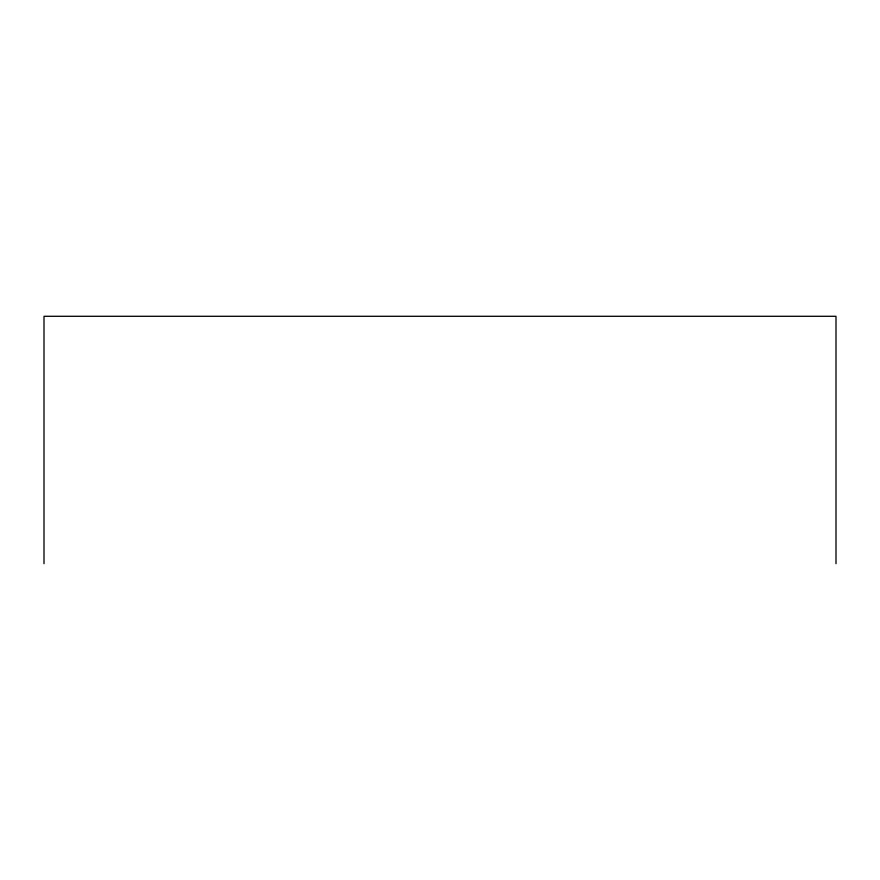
<?xml version="1.0" encoding="UTF-8"?>
<svg xmlns="http://www.w3.org/2000/svg" width="880" height="880" viewBox="0 0 880 880"><rect width="100%" height="100%" fill="white"/><g stroke="black" fill="none" stroke-linecap="round" stroke-linejoin="round"><path stroke-width="1.32" d="M836 563.706L836 316.294L44 316.294L44 563.706"/></g></svg>
